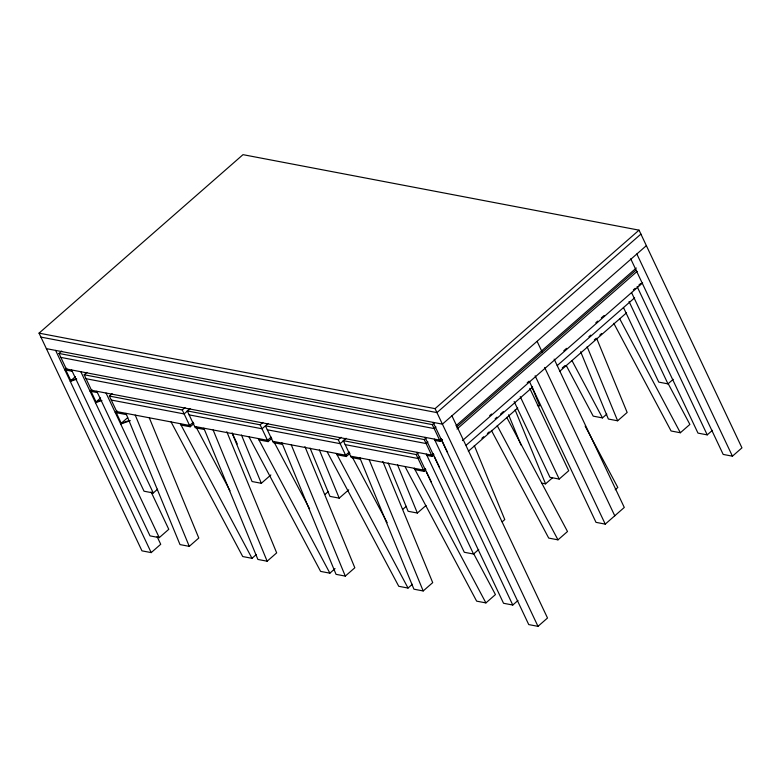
<?xml version="1.0" encoding="UTF-8"?>
<svg xmlns="http://www.w3.org/2000/svg" width="781" height="781" viewBox="0 0 781 781"><rect width="100%" height="100%" fill="white"/><g stroke="black" fill="none" stroke-linecap="round" stroke-linejoin="round"><path stroke-width="1.17" d="M442.368 441.841L442.427 439.537M157.079 536.586L160.72 544.279L151.202 552.606L141.957 550.849L39.05 333.145L243.008 154.658L639.043 230.151L741.95 447.855L732.432 456.182L723.186 454.425L630.726 258.814M72.213 371.278L66.932 370.272L58.975 353.451L61.709 351.06M66.649 368.271L64.823 369.872L66.961 369.12M65.858 370.087L70.846 380.64L75.425 376.637M72.106 379.81L70.28 381.411L76.704 379.166M97.42 392.589L92.138 391.584L84.192 374.763L86.935 372.361M91.846 389.592L90.03 391.183L92.168 390.432M91.065 391.398L96.053 401.951L100.612 397.968M149.376 418.001L198.784 538.031L189.266 546.358L180.001 544.591L125.966 413.344L126.502 414.643L117.345 412.895L109.399 396.074L112.142 393.673M117.062 410.894L115.237 412.495L117.384 411.743M116.271 412.71L121.26 423.263L127.674 417.65M109.399 396.074L182.266 409.966L185.019 407.565M226.802 431.727L276.669 552.88L267.151 561.207L257.886 559.44L203.851 428.193L204.388 429.491L195.23 427.744L187.284 410.923L190.037 408.522M189.637 409.117L184.14 413.93L111.263 400.038M193.258 422.257L189.598 425.469L116.72 411.577M180.44 423.722L181.065 425.049L190.222 426.787L193.883 423.585M96.795 391.271L144.036 491.22L153.281 492.977L157.606 489.199M187.284 410.923L260.151 424.815L262.904 422.404M268.186 423.419L262.025 428.769L189.148 414.877M271.144 437.106L267.483 440.318L194.606 426.426M258.326 438.571L258.95 439.888L268.108 441.636L271.768 438.424M71.588 369.96L150.02 535.873L159.256 537.64L168.774 529.313L151.114 491.952M232.201 433.289L252.068 481.526L261.332 483.293L270.851 474.965M281.912 443.071L282.537 444.389L273.379 442.642L265.433 425.821L338.3 439.713L341.053 437.301M359.797 457.92L360.422 459.238L351.274 457.49L343.318 440.669L346.071 438.258M345.671 438.854L340.174 443.667L267.307 429.784M349.292 452.004L345.632 455.216L272.764 441.324M412.358 584.276L408.033 588.064L336.386 453.458L337.099 454.786L346.256 456.534L349.917 453.331M171.078 421.945L242.725 556.55L251.999 558.317L256.324 554.53M324.925 494.5L328.391 491.464M39.05 333.145L435.076 408.639L639.043 230.151M310.096 448.138L329.953 496.374L339.218 498.141L348.736 489.814M640.908 234.105L436.95 412.602L40.924 337.099M58.975 353.451L432.303 424.62L434.119 423.029M435.993 426.982L434.177 428.574L60.85 357.405M84.192 374.763L424.249 439.586L426.075 437.985M646.365 245.654L442.407 424.142L46.382 348.648M427.949 441.948L426.114 443.549L86.056 378.717M343.318 440.669L416.185 454.562L418.02 452.96M419.895 456.914L418.06 458.515L345.192 444.623M441.45 438.531L439.635 440.123L66.307 368.954M456.016 425.782L636.31 268.01M434.978 440.435L440.25 441.441L442.075 439.849M456.641 427.1L636.017 270.119M457.002 429.033L637.179 271.358M433.406 453.488L431.571 455.089L91.514 390.266M426.914 455.401L432.196 456.416L434.031 454.806M425.352 468.463L423.517 470.064L350.649 456.172M414.36 468.317L414.984 469.635L424.142 471.382L425.977 469.781M489.697 415.629L491.522 414.028M527.214 382.788L529.04 381.187M563.814 350.757L566.557 348.355M595.844 322.729L597.67 321.128M601.331 317.926L604.074 315.524M633.362 289.897L635.187 288.296M638.848 285.094L640.684 283.493M462.459 440.582L642.636 282.907M495.134 418.782L496.96 417.181M500.611 413.998L503.345 411.607M588.913 336.718L590.739 335.117M466.169 445.248L532.642 387.083M557.224 365.567L634.621 297.834M481.877 438.307L483.712 436.706M487.373 433.494L489.209 431.893M562.252 367.968L565.005 365.567M594.321 339.901L596.157 338.3M599.818 335.098L601.653 333.487M468.317 451.291L517.735 408.043M559.704 371.317L626.518 312.849M248.963 436.794L320.61 571.399L329.885 573.166L335.069 568.627M402.811 509.339L406.276 506.313M282 443.091L336.035 574.338L345.3 576.105L354.818 567.777L304.951 446.625M388.245 463.035L408.102 511.272L417.366 513.039L426.026 505.473M566.264 365.528L593.199 416.136L602.473 417.903L606.798 414.115M359.885 457.93L413.92 589.186L423.195 590.953L432.703 582.626L382.836 461.464M502.183 521.835L504.77 519.56L474.292 445.521M542.092 483.195L545.568 483.859L552.489 477.806M580.654 351.723L608.36 419.026L617.634 420.793L627.153 412.466L596.674 338.427M417.054 452.326L464.295 552.274L473.54 554.032L478.724 549.492M514.142 401.522L549.961 477.308L559.196 479.065L568.714 470.738L529.782 388.362M623.433 307.431L658.744 382.114L667.98 383.871L673.173 379.332M404.997 466.53L476.644 601.145L485.919 602.912L495.437 594.585L473.657 553.661M491.395 430.39L548.711 538.08L557.985 539.847L567.504 531.519L506.752 417.366M615.213 489.765L617.81 487.49L585.145 426.104M613.778 323.295L671.084 430.985L680.358 432.752L689.877 424.425L668.097 383.5M425.108 437.35L503.54 603.274L512.775 605.031L517.969 600.491M529.518 381.714L596.001 522.352L605.246 524.119L624.283 507.455L554.159 359.123M631.497 292.465L697.98 433.113L707.225 434.871L712.418 430.331M433.162 422.384L528.747 624.585L537.992 626.342L547.51 618.015L451.926 415.814M70.846 380.64L76.538 378.648M96.053 401.951L100.612 400.36M95.487 402.732L101.921 400.477M121.26 423.263L129.236 420.471M120.694 424.044L130.339 420.666M537.426 405.505L539.749 405.944L531.9 386.878M408.033 588.064L398.759 586.297L327.112 451.691M619.606 318.599L680.358 432.752M572.102 360.832L602.473 417.903M497.233 425.694L557.985 539.847M414.272 468.297L485.919 602.912M352.211 456.973L387.171 522.665M274.063 442.075L309.598 508.841M258.238 438.561L329.885 573.166M196.177 427.227L229.995 490.761M180.352 423.712L251.999 558.317M636.847 253.981L732.432 456.182M637.101 286.539L707.225 434.871M629.047 301.495L667.98 383.871M537.143 341.434L542.239 352.192M544.64 367.451L614.764 515.792M535.122 375.778L605.246 524.119M520.263 396.689L559.196 479.065M435.076 408.639L537.992 626.342M442.612 441.909L447.601 452.463M432.303 424.62L440.25 441.441M434.353 439.117L512.775 605.031M434.558 456.875L439.547 467.428M424.249 439.586L432.196 456.416M426.289 454.083L473.54 554.032M426.494 471.851L431.483 482.404M416.185 454.562L424.142 471.382M338.3 439.713L346.256 456.534M260.151 424.815L268.108 441.636M232.094 432.986L237.287 443.979M182.266 409.966L190.222 426.787M106.04 393.038L153.281 492.977M80.824 371.717L159.256 537.64M55.617 350.405L151.202 552.606M587.156 346.754L617.634 420.793M515.089 409.82L545.568 483.859M508.587 414.789L521.054 445.072M397.509 464.802L417.366 513.039M369.159 459.697L423.195 590.953M319.361 449.905L339.218 498.141M291.274 444.858L345.3 576.105M241.475 435.056L261.332 483.293M213.125 429.96L267.151 561.207M135.24 415.111L189.266 546.358"/></g></svg>
